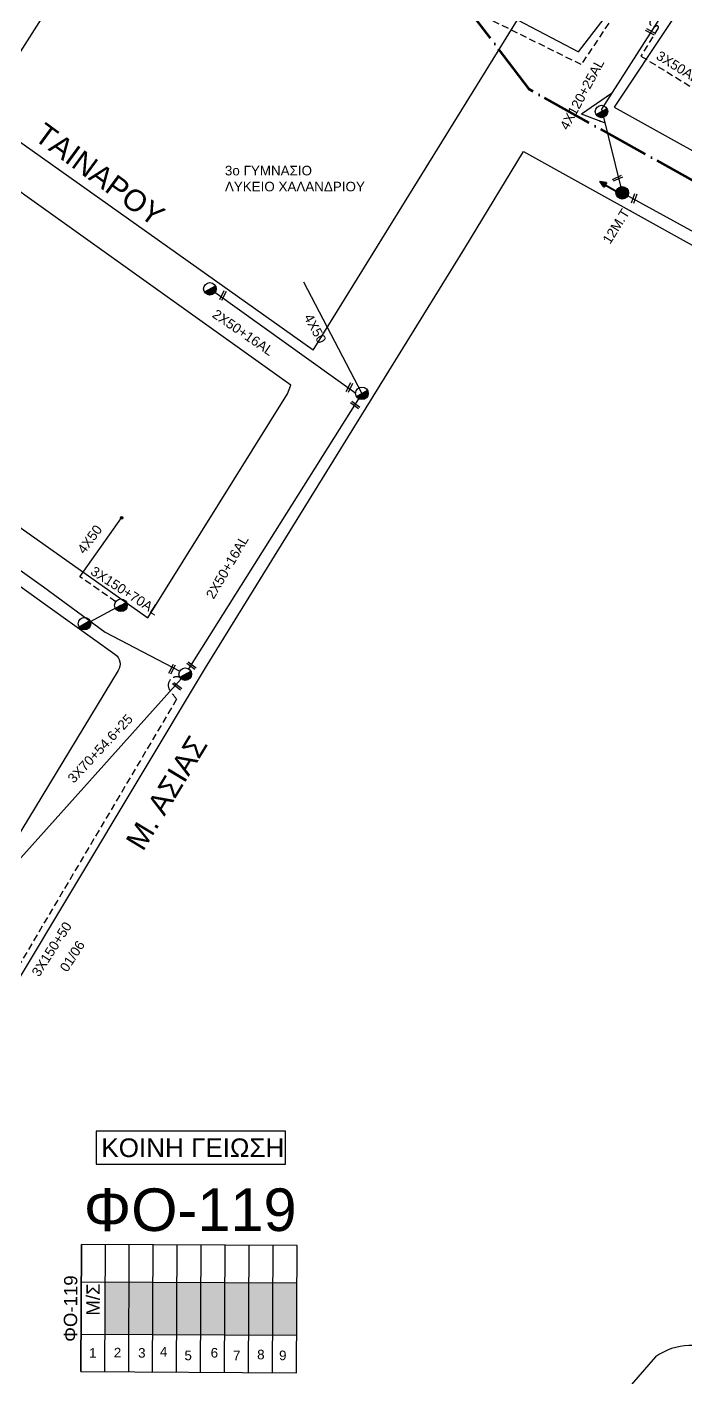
# Model space of a CAD drawing. Header units: millimetres. Extents: x 918 to 3138, y 719 to 1759.
# Drawn here: x 2623.5 to 2747.2, y 982.3 to 1236.1 of the extents above; entities that cross this region are included whole.
import ezdxf
from ezdxf.enums import TextEntityAlignment as Align

# ---------------------------------------------------------------- set-up
doc = ezdxf.new("R2010")
doc.units = ezdxf.units.MM
doc.header["$LTSCALE"] = 0.5
doc.linetypes.add('ACAD_ISO04W100', pattern=[30, 24, -3, 0, -3])
doc.linetypes.add('DASHED', pattern=[19.05, 12.7, -6.35])
for name, color, linetype in [('Άγνωστα', 7, 'Continuous'), ('Ασφαλειοκιβώτια Χ.Τ 9 αναχωρήσεων', 7, 'Continuous'), ('Γυμνά εναέρια ΧΤ και ΦΟΠ (1Φ)   2x50+16AL', 7, 'Continuous'), ('Γυμνά εναέρια ΧΤ και ΦΟΠ (3Φ)   4x50+16AL', 7, 'Continuous'), ('Εναέρια ΧΤ 4Χ120+25AL', 7, 'SYN_LINE'), ('Επίτονοι', 7, 'Continuous'), ('Επιγραφές - Σχήματα', 7, 'Continuous'), ('Καλώδια ΧΤ   3x150+50AL', 7, 'DASHED'), ('Καλώδια ΧΤ   3x150+70AL', 7, 'DASHED'), ('Μηχανική τομή', 7, 'Continuous'), ('Στύλος Ξύλινος', 7, 'Continuous'), ('Στύλος Ξύλινος @ 1', 7, 'Continuous'), ('Στύλος ΦΜ', 7, 'Continuous'), ('Στύλος ΦΜ @ 1', 7, 'Continuous'), ('Συνδέσεις', 7, 'Continuous'), ('Συνεστραμμένα ΧΤ   3x70+54.6+25 AL', 7, 'SYN_LINE'), ('Υπόβαθρο ΔΕΗ', 7, 'Continuous')]:
    doc.layers.add(name, color=color, linetype=linetype)
doc.styles.add('arial', font='ARIAL.TTF')
doc.styles.get("Standard").update_dxf_attribs({"font": 'ARIAL.TTF'})
doc.linetypes.add('SYN_LINE', pattern='A,0.5,-0.0001,["/\\/\\/\\/",Standard,S=0.1,R=0,X=0,Y=-0.05],-0.25', length=0.7501)
doc.dimstyles.new('ISO-25', dxfattribs={"dimtxt": 2.5, "dimasz": 2.5, "dimexe": 1.25, "dimexo": 0.625, "dimtad": 1, "dimtxsty": 'Standard', "dimcen": 2.5, "dimadec": 0, "dimazin": 0, "dimtfac": 1, "dimtmove": 0, "dimatfit": 3, "dimfxl": 1, "dimarcsym": 0})

# ---------------------------------------------------------------- blocks, each defined once
blk = doc.blocks.new('ΜΗΧΑΝΙΚΗ ΤΟΜΗ')
at = {"layer": 'Μηχανική τομή', "ltscale": 40}
for p, q in [((-1.89, 0.78), (1.89, 0.78)), ((1.89, 0), (-1.89, 0))]:
    blk.add_line(p, q, dxfattribs=at)
blk = doc.blocks.new('ΥΠΑΡΧΩΝ ΤΣΙΜΕΝΤΕΝΙΟΣ ΣΤΥΛΟΣ')
at = {"layer": 'Στύλος ΦΜ'}
blk.add_hatch(color=7, dxfattribs=at).paths.add_polyline_path([(-1.29, -2.28, 0.574793), (2.62, 0, 0.268822), (1.3, 2.27)])
at = {"layer": 'Στύλος ΦΜ', "color": 7}
blk.add_line((-1.29, -2.28), (1.3, 2.27), dxfattribs=at)
blk.add_circle((0, 0), 2.62, dxfattribs=at)
at = {"layer": 'Στύλος ΦΜ', "flags": 4}
for tag, p in [('ΑΡΙΘΜΟΣ', (-4.68, 8.05)), ('ΤΥΠΟΣ', (-4.91, 3.03))]:
    blk.add_attdef(tag, p, '', height=4, dxfattribs=at)
blk = doc.blocks.new('ΥΠΑΡΧΩΝ ΞΥΛΙΝΟΣ ΣΤΥΛΟΣ')
at = {"layer": 'Στύλος Ξύλινος'}
h = blk.add_hatch(color=7, dxfattribs=at)
h.paths.add_polyline_path([(-2.62, 0, 0.270008), (-1.29, -2.28), (1.3, 2.27, 0.576266)])
h.paths.add_polyline_path([(-1.29, -2.28, 0.574793), (2.62, 0, 0.268822), (1.3, 2.27)])
at = {"layer": 'Στύλος Ξύλινος', "color": 7}
blk.add_line((-1.29, -2.28), (1.3, 2.27), dxfattribs=at)
blk.add_circle((0, 0), 2.62, dxfattribs=at)
at = {"layer": 'Στύλος Ξύλινος', "flags": 4}
for tag, p in [('ΑΡΙΘΜΟΣ', (-4.91, 8.6)), ('ΤΥΠΟΣ', (-4.85, 3.39))]:
    blk.add_attdef(tag, p, '', height=4, dxfattribs=at)
blk = doc.blocks.new('ΑΣΦΑΛΕΙΟΚΙΒΩΤΙΟ ΥΠΟΣΤΑΘΜΟΥ 9 ΑΝΑΧΩΡΗΣΕΩΝ')
at = {"layer": 'Ασφαλειοκιβώτια Χ.Τ 9 αναχωρήσεων', "ltscale": 40}
for p, q in [((-23.8, 40.36), (24.02, 40.36)), ((-9.72, 40.36), (-9.72, -40.64)), ((9.94, 40.36), (9.94, -40.64)), ((-23.8, 31.36), (24.02, 31.36)), ((-23.8, 22.36), (24.02, 22.36)), ((-23.8, 13.36), (24.02, 13.36)), ((-23.8, 4.36), (24.02, 4.36)), ((-23.8, -4.64), (24.02, -4.64)), ((-23.8, -13.64), (24.02, -13.64)), ((-23.8, -22.64), (24.02, -22.64)), ((-23.8, -31.64), (24.02, -31.64))]:
    blk.add_line(p, q, dxfattribs=at)
at = {"layer": 'Ασφαλειοκιβώτια Χ.Τ 9 αναχωρήσεων'}
blk.add_lwpolyline([(-23.8, -40.64), (24.02, -40.64), (24.02, 40.36), (-23.8, 40.36)], close=True, dxfattribs=at)
for s, p in [('1', (-18.54, 37.25)), ('2', (-18.39, 27.98)), ('3', (-18.45, 18.85)), ('4', (-17.96, 10.67)), ('5', (-19.3, 1.44)), ('6', (-18.25, -8.4)), ('7', (-19.23, -16.79)), ('8', (-18.84, -25.86)), ('9', (-19.09, -34.08))]:
    blk.add_text(s, height=3.6, rotation=270, dxfattribs=at).set_placement(p)
at = {"layer": 'Ασφαλειοκιβώτια Χ.Τ 9 αναχωρήσεων', "ltscale": 40}
for tag, height, p in [('ΟΝΟΜΑ', 5, (-0.16, 44.31)), ('ΚΕΙΜΕΝΟ 1', 2, (17.06, 35.59)), ('ΚΕΙΜΕΝΟ 2', 2, (17.06, 26.88)), ('ΚΕΙΜΕΝΟ 3', 2, (17.06, 17.69)), ('ΚΕΙΜΕΝΟ 4', 2, (17.06, 8.71)), ('ΚΕΙΜΕΝΟ 5', 2, (17.06, -0.13)), ('ΚΕΙΜΕΝΟ 6', 2, (17.06, -9.05)), ('ΚΕΙΜΕΝΟ 7', 2, (17.06, -18.13)), ('ΚΕΙΜΕΝΟ 8', 2, (17.06, -26.85)), ('ΚΕΙΜΕΝΟ 9', 2, (17.06, -35.99)), ('ΣΧ', 2, (-0.1, -42.64))]:
    blk.add_attdef(tag, text='', height=height, dxfattribs=at).set_placement(p, align=Align.MIDDLE_CENTER)
blk = doc.blocks.new('ΕΠΙΤΟΝΟΣ')
at = {"layer": 'Επίτονοι', "lineweight": 40, "ltscale": 40}
blk.add_hatch(color=256, dxfattribs=at).paths.add_polyline_path([(-1.13, 6.47), (0, 9.1), (1.13, 6.47)])
for p, q in [((-1.13, 6.47), (0, 9.1)), ((1.13, 6.47), (-1.13, 6.47)), ((-1.13, 6.47), (0, 6.47)), ((0, 9.1), (1.13, 6.47)), ((0, 6.47), (0, 0))]:
    blk.add_line(p, q, dxfattribs=at)
blk = doc.blocks.new('_ΣΥΝΔΕΣΗ')
at = {"layer": 'Συνδέσεις', "linetype": 'SYN_LINE', "ltscale": 40}
blk.add_hatch(color=256, dxfattribs=at).paths.add_polyline_path([(0.5, -0.01, 1), (-0.5, -0.01, 1)])
at = {"layer": 'Συνδέσεις'}
blk.add_circle((0, -0.01), 0.5, dxfattribs=at)

msp = doc.modelspace()

# ---------------------------------------------------------------- hatches: boundary and pattern name
at = {"layer": 'Ασφαλειοκιβώτια Χ.Τ 9 αναχωρήσεων', "ltscale": 40}
for color, points in [(1, [(2638.14, 1000.35), (2638.09, 990.52), (2642.59, 990.5), (2642.64, 1000.32)]), (30, [(2642.64, 1000.32), (2642.59, 990.5), (2647.09, 990.47), (2647.14, 1000.3)]), (2, [(2647.14, 1000.3), (2647.09, 990.47), (2651.59, 990.45), (2651.64, 1000.28)]), (27, [(2651.64, 1000.28), (2651.59, 990.45), (2656.09, 990.43), (2656.14, 1000.25)]), (5, [(2656.14, 1000.25), (2656.09, 990.43), (2660.59, 990.4), (2660.64, 1000.23)]), (63, [(2660.64, 1000.23), (2660.59, 990.4), (2665.09, 990.38), (2665.14, 1000.21)]), (85, [(2665.14, 1000.21), (2665.09, 990.38), (2669.59, 990.36), (2669.64, 1000.18)]), (6, [(2669.64, 1000.18), (2669.59, 990.36), (2674.09, 990.33), (2674.14, 1000.16)])]:
    msp.add_hatch(color=color, dxfattribs=at).paths.add_polyline_path(points)

# ---------------------------------------------------------------- linework, layer by layer
at = {"layer": 'Άγνωστα', "color": 173, "linetype": 'DASHED', "ltscale": 0.2}
msp.add_lwpolyline([(2741.2, 1237.78), (2740.74, 1237.46, 1.001396), (2741.56, 1236.26, -0.839844), (2741.98, 1235.84), (2738.76, 1230.62), (2755.61, 1220.23)], format="xyb", dxfattribs=at)
at = {"layer": 'Άγνωστα', "color": 173, "ltscale": 40}
msp.add_lwpolyline([(2818.66, 1159.14), (2735.24, 1204.93)], dxfattribs=at)
at = {"layer": 'Άγνωστα', "color": 6, "linetype": 'SYN_LINE', "ltscale": 20}
msp.add_lwpolyline([(2675.41, 1188.23), (2686.37, 1167.26)], dxfattribs=at)
at = {"layer": 'Άγνωστα', "color": 30, "ltscale": 40}
msp.add_lwpolyline([(2633.37, 1132.82), (2641.23, 1143.88)], dxfattribs=at)
at = {"layer": 'Άγνωστα', "color": 6, "linetype": 'DASHED', "ltscale": 0.2}
msp.add_lwpolyline([(2652.16, 1113.93, 0.46257), (2650, 1112.64, 0.19919), (2650.34, 1111.41, -0.012749), (2651.54, 1109.8), (2618.32, 1053.62), (2617.57, 1053.6, 0.194816), (2615.24, 1052.57), (2599.4, 1025.66, -0.202026), (2597.98, 1024.61, -0.040973), (2596.67, 1024.39, 0.43541), (2595.29, 1022.66, 0.314946), (2596.96, 1020.98)], format="xyb", dxfattribs=at)
at = {"layer": 'Γυμνά εναέρια ΧΤ και ΦΟΠ (1Φ)   2x50+16AL', "color": 7, "ltscale": 40}
msp.add_lwpolyline([(2685.19, 1167.22), (2658.76, 1186.2)], dxfattribs=at)
at = {"layer": 'Γυμνά εναέρια ΧΤ και ΦΟΠ (1Φ)   2x50+16AL', "color": 6, "ltscale": 40}
msp.add_lwpolyline([(2686.37, 1167.26), (2653.81, 1115.52)], dxfattribs=at)
at = {"layer": 'Γυμνά εναέρια ΧΤ και ΦΟΠ (3Φ)   4x50+16AL', "color": 30, "ltscale": 40}
msp.add_lwpolyline([(2529.92, 1199.96), (2626.59, 1130.92), (2638.13, 1122.38), (2652.14, 1115.06)], dxfattribs=at)
at = {"layer": 'Εναέρια ΧΤ 4Χ120+25AL', "color": 173, "ltscale": 20}
msp.add_lwpolyline([(2742.5, 1238.07), (2731.35, 1220.63), (2735.24, 1204.93)], dxfattribs=at)
at = {"layer": 'Επιγραφές - Σχήματα', "color": 1, "linetype": 'ACAD_ISO04W100', "lineweight": 60, "ltscale": 0.8}
msp.add_lwpolyline([(2961.46, 1088.29), (2717.83, 1224.35), (2701.08, 1246.33), (2659.71, 1265.16), (2602.18, 1297.58), (2392.2, 1398.81), (2304.34, 1274.11), (2245.73, 1191.21), (2095.49, 995.78), (1905.75, 741.14)], dxfattribs=at)
at = {"layer": 'Επιγραφές - Σχήματα', "color": 190}
msp.add_lwpolyline([(2636.47, 1022.48), (2671.98, 1022.48), (2671.98, 1028.66), (2636.47, 1028.66)], close=True, dxfattribs=at)
at = {"layer": 'Καλώδια ΧΤ   3x150+50AL', "color": 173, "linetype": 'DASHED', "ltscale": 0.2}
msp.add_lwpolyline([(2739.38, 1248.18), (2738.61, 1248.02, 0.575061), (2737.86, 1245.7, -0.307095), (2738, 1244.7), (2727.52, 1229.03), (2709.5, 1237.92)], format="xyb", dxfattribs=at)
at = {"layer": 'Καλώδια ΧΤ   3x150+70AL', "color": 30, "ltscale": 0.2}
msp.add_lwpolyline([(2640.13, 1128.13), (2633.37, 1132.82)], dxfattribs=at)
at = {"layer": 'Καλώδια ΧΤ   3x150+70AL', "color": 30, "linetype": 'Continuous', "ltscale": 0.2}
msp.add_lwpolyline([(2635.37, 1124.43), (2641.1, 1127.46)], dxfattribs=at)
at = {"layer": 'Συνεστραμμένα ΧΤ   3x70+54.6+25 AL', "color": 30, "ltscale": 20}
msp.add_lwpolyline([(2593.44, 1034.18), (2594.64, 1034.79), (2610.32, 1058.08), (2610.39, 1059.6), (2618.96, 1072.1), (2617.93, 1075.21), (2652.4, 1113.64)], dxfattribs=at)
at = {"layer": 'Υπόβαθρο ΔΕΗ'}
for points in [[(2677.18, 1175.37), (2715.6, 1237.44), (2727.04, 1231.38), (2732.47, 1238.46), (2757.76, 1276.58), (2772.52, 1298.64), (2806.77, 1341.41), (2832.63, 1374.41), (2788.64, 1405.03), (2721.17, 1300.96), (2712.84, 1306.42), (2780.28, 1410.66), (2762.96, 1423.01), (2747.13, 1430.6), (2683.24, 1328.75)], [(2677.18, 1175.37), (2576.98, 1246.51), (2598.27, 1303.28), (2622.26, 1334.47), (2662.53, 1314.4), (2606.05, 1225.88)], [(2614.71, 1219.73), (2629.23, 1242.5), (2654.61, 1283.11), (2677.97, 1320.12), (2683.24, 1328.75)], [(2806.62, 1224.21), (2789.02, 1234.35), (2755.37, 1253.65), (2733.71, 1221), (2760.34, 1206.24), (2780.05, 1239.49)], [(2646.18, 1125.09), (2672.39, 1167.19), (2673.03, 1168.78), (2572.37, 1240.65), (2539.87, 1202.4), (2605.61, 1153.75), (2646.18, 1125.09)]]:
    msp.add_lwpolyline(points, dxfattribs=at)
for points in [[(2754.05, 986.61, 0.311736), (2741.51, 986.28), (2684.02, 920.09), (2636.75, 860.92), (2623.79, 843.08), (2622.67, 843.08), (2599.6, 867.54), (2559.01, 909.72), (2542.79, 927.06), (2608.01, 1034.12), (2656.97, 1115.7), (2705.7, 1194.56), (2716.71, 1212.66), (2851.28, 1137.96)], [(2531.75, 1144.14), (2537.05, 1192.32), (2537.13, 1192.64), (2568.03, 1169.92), (2627.41, 1127.31), (2639.99, 1118.26, -0.398671), (2640.57, 1115.18), (2619.81, 1080.86), (2531.75, 1144.14)]]:
    msp.add_lwpolyline(points, format="xyb", dxfattribs=at)

# ---------------------------------------------------------------- block references
at = {"layer": 'Ασφαλειοκιβώτια Χ.Τ 9 αναχωρήσεων', "xscale": 0.4999999999999932, "yscale": 0.4999999999999932, "zscale": 0.4999999999999932, "rotation": 89.70135055606028}
msp.add_blockref('ΑΣΦΑΛΕΙΟΚΙΒΩΤΙΟ ΥΠΟΣΤΑΘΜΟΥ 9 ΑΝΑΧΩΡΗΣΕΩΝ', (2653.8, 995.3), dxfattribs=at).add_auto_attribs({'ΟΝΟΜΑ': 'ΦΟ-119'})
at = {"layer": 'Επίτονοι', "xscale": 0.4499999999997653, "yscale": 0.4499999999997653, "zscale": 0.4499999999997653, "rotation": 59.910902577329}
msp.add_blockref('ΕΠΙΤΟΝΟΣ', (2734.55, 1204.99), dxfattribs=at)
at = {"layer": 'Μηχανική τομή'}
for p, xscale, yscale, zscale, rotation in [((2740.65, 1235.32), 0.500000000000075, 0.500000000000075, 0.500000000000075, 151.8839918657266), ((2734.25, 1207.84), 0.500000000000055, 0.500000000000055, 0.500000000000055, 203.9162660546207), ((2737.29, 1203.91), 0.500000000000145, 0.500000000000145, 0.500000000000145, 250.959753116255), ((2660.43, 1185.55), 0.4999999999999996, 0.4999999999999996, 0.4999999999999996, 62.72551710385088), ((2684.18, 1168.26), 0.4999999999999996, 0.4999999999999996, 0.4999999999999996, 62.72551710385088), ((2684.98, 1164.93), 0.4999999999999994, 0.4999999999999994, 0.4999999999999994, 322.1941425945951), ((2654.25, 1115.96), 0.4999999999999994, 0.4999999999999994, 0.4999999999999994, 322.1941425945951), ((2650.87, 1115.37), 0.4999999999999996, 0.4999999999999996, 0.4999999999999996, 62.72551710385088), ((2651.53, 1112.09), 0.4999999999999994, 0.4999999999999994, 0.4999999999999994, 322.1941425945951)]:
    msp.add_blockref('ΜΗΧΑΝΙΚΗ ΤΟΜΗ', p, dxfattribs=dict(at, xscale=xscale, yscale=yscale, zscale=zscale, rotation=rotation))
at = {"layer": 'Στύλος Ξύλινος @ 1', "ltscale": 40}
ref = msp.add_blockref('ΥΠΑΡΧΩΝ ΞΥΛΙΝΟΣ ΣΤΥΛΟΣ', (2735.24, 1204.93), dxfattribs=dict(at, xscale=0.4499999999998178, yscale=0.4499999999998178, zscale=0.4499999999998178, rotation=57.95082402765497))
ref.add_attrib('ΤΥΠΟΣ', '12M.T.', (2732.95, 1195.14), dxfattribs={"layer": 'Στύλος Ξύλινος', "height": 1.8, "rotation": 57.9508, "flags": 4})
at = {"layer": 'Στύλος ΦΜ @ 1', "ltscale": 40, "xscale": 0.4499999999998181, "yscale": 0.4499999999998181, "zscale": 0.4499999999998181, "rotation": 329.4999534400037}
for p in [(2731.35, 1220.21), (2657.81, 1186.89), (2686.36, 1167.26), (2641.1, 1127.46), (2634.27, 1123.99), (2653.18, 1114.52)]:
    msp.add_blockref('ΥΠΑΡΧΩΝ ΤΣΙΜΕΝΤΕΝΙΟΣ ΣΤΥΛΟΣ', p, dxfattribs=at)
at = {"layer": 'Συνδέσεις', "xscale": 0.4500000000000455, "yscale": 0.4500000000000455, "zscale": 0.4500000000000455}
msp.add_blockref('_ΣΥΝΔΕΣΗ', (2641.24, 1143.88), dxfattribs=at)

# ---------------------------------------------------------------- texts
at = {"ltscale": 40, "insert": (2634.12, 1017.92), "char_height": 8, "width": 17.8089, "attachment_point": 1, "style": 'arial'}
msp.add_mtext('ΦO-119', dxfattribs=at)
at = {"layer": 'Άγνωστα', "ltscale": 40, "char_height": 1.8, "width": 17.1868, "attachment_point": 1, "style": 'arial'}
for s, insert, rotation in [('3X50AL+35', (2742.4, 1231.71), 327.9781), ('4X50', (2676.98, 1182.44), 298.5342), ('4X50', (2632.78, 1138.01), 53.7799), ('3X150+50', (2624.22, 1058.5), 57.2663), ('01/06', (2629.51, 1059.39), 57.2663)]:
    msp.add_mtext(s, dxfattribs=dict(at, insert=insert, rotation=rotation))
at = {"layer": 'Γυμνά εναέρια ΧΤ και ΦΟΠ (1Φ)   2x50+16AL', "ltscale": 40, "char_height": 1.8, "width": 17.1868, "attachment_point": 1, "style": 'arial'}
for insert, rotation in [((2659.11, 1183.18), 325.5234), ((2656.96, 1129.38), 59.8107)]:
    msp.add_mtext('2X50+16AL', dxfattribs=dict(at, insert=insert, rotation=rotation))
at = {"layer": 'Γυμνά εναέρια ΧΤ και ΦΟΠ (3Φ)   4x50+16AL', "ltscale": 40, "insert": (2723.43, 1217.42), "char_height": 1.8, "width": 17.1868, "attachment_point": 1, "rotation": 61.72, "style": 'arial'}
msp.add_mtext('4X120+25AL', dxfattribs=at)
at = {"layer": 'Επιγραφές - Σχήματα', "attachment_point": 1}
for s, insert, char_height, width, rotation in [('ΤΑΙΝΑΡΟΥ', (2626.9, 1218.31), 4, 15.1545, 323.8186), ('Μ/Σ', (2634.61, 994.04), 2.5, 3.2229, 89.7014)]:
    msp.add_mtext(s, dxfattribs=dict(at, insert=insert, char_height=char_height, width=width, rotation=rotation))
at = {"layer": 'Επιγραφές - Σχήματα', "color": 1, "ltscale": 0.2, "insert": (2660.63, 1210), "char_height": 1.8, "width": 29.9141, "attachment_point": 1}
msp.add_mtext('3ο ΓΥΜΝΑΣΙΟ \\PΛΥΚΕΙΟ ΧΑΛΑΝΔΡΙΟΥ', dxfattribs=at)
at = {"layer": 'Επιγραφές - Σχήματα', "insert": (2641.82, 1083.15), "char_height": 4, "width": 90.8081, "attachment_point": 1, "rotation": 58.7871, "style": 'arial'}
msp.add_mtext('Μ. ΑΣΙΑΣ', dxfattribs=at)
at = {"layer": 'Επιγραφές - Σχήματα', "color": 190, "insert": (2637.43, 1027.31), "char_height": 3.5, "width": 35.1311, "attachment_point": 1}
msp.add_mtext('KOINH ΓΕΙΩΣΗ', dxfattribs=at)
at = {"layer": 'Καλώδια ΧΤ   3x150+70AL', "ltscale": 0.2, "insert": (2636.2, 1134.89), "char_height": 1.8, "width": 17.1868, "attachment_point": 1, "rotation": 327.174, "style": 'arial'}
msp.add_mtext('3X150+70AL', dxfattribs=at)
at = {"layer": 'Συνεστραμμένα ΧΤ   3x70+54.6+25 AL', "ltscale": 40, "insert": (2630.92, 1095.13), "char_height": 1.8, "width": 17.1868, "attachment_point": 1, "rotation": 46.9272, "style": 'arial'}
msp.add_mtext('3X70+54.6+25', dxfattribs=at)

# ---------------------------------------------------------------- leaders
at = {"layer": 'Επιγραφές - Σχήματα', "ltscale": 40}
for points in [[(2733.25, 1223.6), (2727.59, 1219.67)], [(2731.88, 1218.1), (2727.59, 1219.67)]]:
    msp.add_leader(points, dimstyle='ISO-25', override={"dimasz": 1, "dimtad": 0}, dxfattribs=at)

doc.saveas('drawing.dxf')
